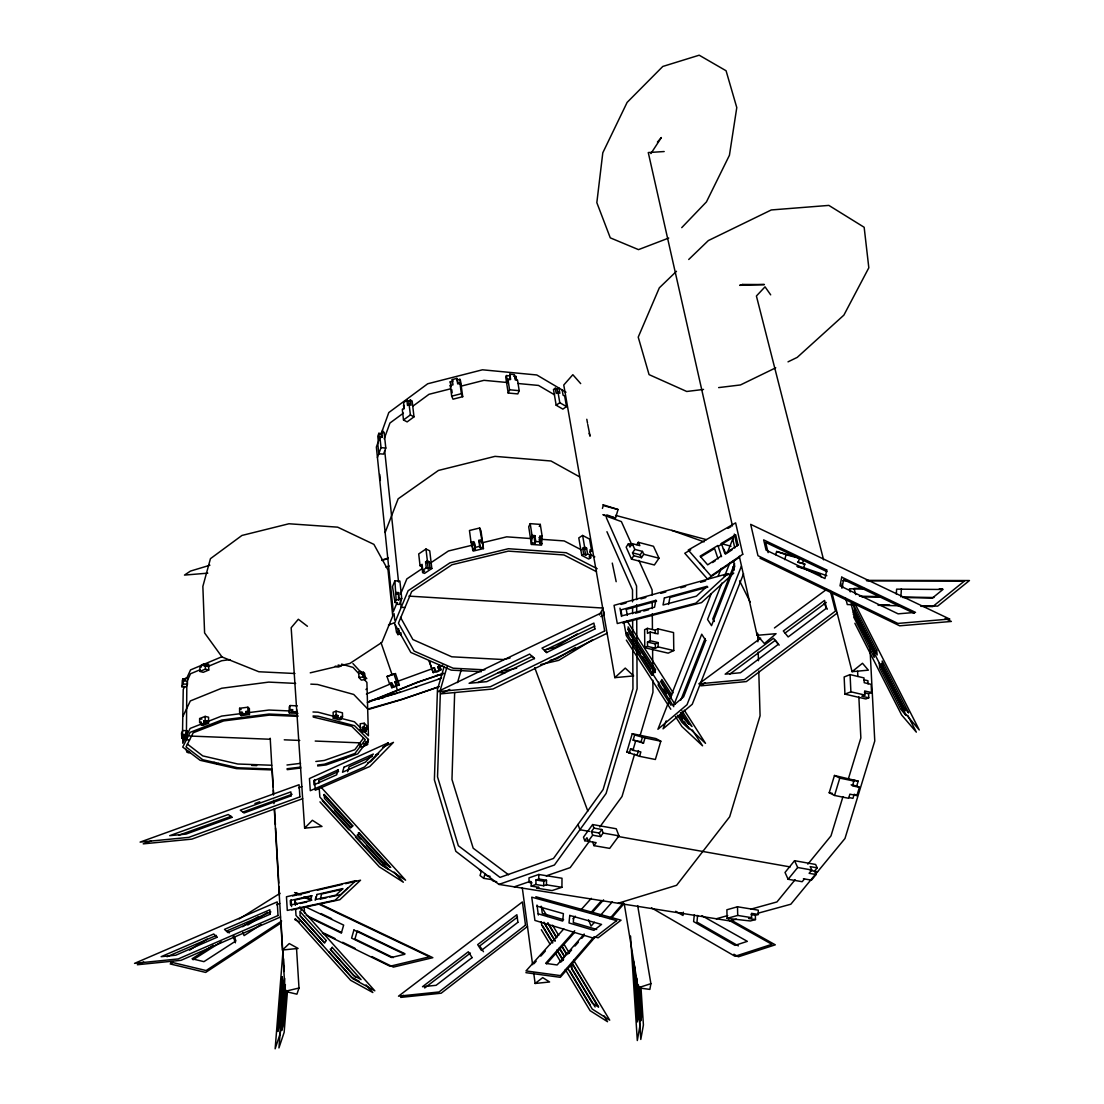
<?xml version="1.0" encoding="UTF-8"?>
<svg xmlns="http://www.w3.org/2000/svg" width="1104" height="1104" viewBox="0 0 1104 1104"><rect width="100%" height="100%" fill="white"/><g stroke="black" fill="none" stroke-linecap="round" stroke-linejoin="round"><path stroke-width="1.5" d="M203.812 722.872L203.826 720.884L206.848 720.788L206.848 722.775L201.149 723.92L201.163 721.933L199.617 722.54L199.631 718.566L205.165 716.386L208.573 717.227L208.546 723.189L203.012 725.356L201.314 724.942L201.314 722.954L199.617 722.54M207.069 663.752L207.055 665.698L204.074 665.781L204.074 663.835L208.753 664.208L208.725 670.045L203.246 672.322L199.879 671.425L199.907 667.534L201.439 666.885L201.439 664.953L204.074 663.835M205.151 720.36L205.165 716.386M199.879 671.425L205.358 669.134L205.385 665.243L207.055 665.698M205.523 723.299L205.523 721.312L206.848 720.788M205.758 666.236L205.758 664.304M186.838 683.404L186.383 739.804L189.584 739.928M190.233 752.597L188.273 752.845L186.797 751.727L186.079 749.243M187.031 736.589L187.073 730.724L182.809 730.544L181.525 733.18L181.829 738.3L185.72 739.197L187.031 736.589L182.45 737.044L181.829 738.3M185.058 679.029L182.947 678.932L182.339 680.271L181.939 686.785L186.148 686.992L187.432 684.218L187.473 678.463L185.375 678.367L185.044 680.947L185.375 678.367M182.45 737.044L183.236 689.503L184.685 686.398M182.947 678.932L182.933 680.851L185.348 680.285M182.822 738.148L182.781 743.213L185.693 737.348M181.939 686.785L183.209 684.011L183.236 680.174M184.589 737.127L184.906 734.546L182.767 734.464M184.892 736.506L184.906 734.546M528.954 882.372L531.272 881.585L531.203 886.112L538.959 887.34L536.627 888.127L552.028 890.583L561.922 887.299L562.005 878.246L538.793 874.478L529.023 877.859L528.954 882.372L532.045 882.869M543.692 885.753L543.748 881.213L546.508 880.274L546.452 884.815L543.692 885.753L535.909 884.511L531.203 886.112M535.909 884.511L535.978 879.971L538.738 879.019L546.508 880.274M538.738 879.019L538.793 874.478M454.655 692.512L451.978 779.493L473.188 848.203L508.53 874.754M896.31 594.09L896.614 589.15L942.926 589.481L932.383 598.051L902.713 597.512M900.892 596.96L901.388 588.708M283.148 949.15L275.144 1048.8L280.292 1033.289L284.694 978.406M283.659 958.893L283.935 971.492L284.335 966.428M284.225 982.588L278.939 1047.917L284.142 1032.378L287.468 991.199M285.37 984.561L281.644 1030.556L283.397 1025.257L286.212 990.316M573.845 916.513L573.266 922.53L596.671 929.444M694.278 914.912L693.616 921.578L735.002 945.383L747.339 941.353L701.937 915.713M697.618 915.437L696.955 922.102L738.355 945.893M683.348 912.18L683.003 915.478L675.676 911.269M637.67 905.611L650.891 983.664L649.856 989.405L638.112 987.818L624.353 904.466M668.569 604.468L669.907 597.485L707.857 587.121M841.91 588.253L843.635 579.628L914.209 613.327M658.895 682.106L658.136 685.225L671.011 705.277M315.137 900.202L315.951 896.862M652.561 672.239L651.788 675.331L626.23 635.531L625.692 632.592M347.65 771.737L349.085 766.769L372.393 756.323M444.139 666.471L437.46 689.586L434.383 779.852L455.814 851.308L498.925 884.414L729.827 920.915L736.409 919.121M447.037 666.788L440.455 689.558L437.529 776.83L458.326 845.719L500.002 877.404L553.49 858.457L603.129 789.512L632.951 688.799L632.647 620.572M457.525 682.603L461.348 669.397M496.717 881.723L493.391 881.185L491.239 879.529L483.69 878.342L484.918 874.161L487.057 875.817L490.079 876.3M602.425 508.406L603.267 505.549L618.033 509.524L615.535 518.052L602.839 514.671M626.81 752.031L632.261 733.677L655.928 738.576L660.813 741.198L655.362 759.497L639.561 756.323L626.81 752.031L629.97 752.666M629.197 753.37L630.508 748.981L633.682 749.63M634.662 734.988L645.012 737.941L643.494 743.102L633.13 740.135L634.662 734.988L632.261 733.677M639.561 756.323L640.858 751.934L632.909 750.334L635.531 741.474M634.593 754.142L622.021 796.495L599.789 826.993M639.906 736.23L652.961 692.249L652.864 680.299M637.146 754.97L638.443 750.596M643.494 743.102L641.065 741.764L642.597 736.63M775.67 554.719L776.636 551.489L795.832 556.844M784.668 559.604L786.131 554.746L776.636 551.489M796.964 566.393L803.602 568.16L804.816 564.13L802.511 563.33L803.326 560.653M829.201 792.755L834.458 775.477L858.194 781.149L856.732 785.965L859.423 787.304L856.897 795.584L849.887 794.162L848.631 798.289L834.527 795.46L829.201 792.755L832.444 793.403M834.527 795.46L839.799 778.113L834.458 775.477M842.945 796.688L830.995 835.866L807.838 864.17M848.41 778.734L860.858 737.927L858.857 696.955M858.194 781.149L851.212 779.7L853.903 781.025L852.426 785.869L859.423 787.304M296.534 948.488L298.991 988.025L296.921 994.18L285.053 991.351L281.175 924.338M381.639 437.46L381.225 433.527L378.838 433.334L377.789 436.259L378.327 441.503M379.169 439.295L376.367 447.065L393.272 611.823L396.929 602.95M377.72 443.201L378.81 453.73L383.571 454.117L385.793 448.045L384.123 432.271L381.749 432.064L382.301 437.308L379.914 437.115L379.39 438.564L378.838 433.334M380.839 434.645L388.801 412.551L427.69 383.778L482.448 369.799L536.792 374.974L565.993 392.21M377.43 457.47L379.127 452.819M384.192 438.854L389.933 423.039L403.402 413.131M378.81 453.73L381.018 447.644L379.914 437.115M385.13 532.542L398.158 498.815L438.44 470.442L495.006 456.366L551.006 461.003L579.434 476.749M741.405 566.186L687.019 704.711L657.915 729.289L711.169 593.869M743.572 573.707L692.263 704.255L663.062 728.833L666.209 720.871M718.069 576.343L721.202 568.367M727.467 552.442L733.732 536.503M721.878 583.064L707.554 619.441L711.528 625.637L734.753 566.366L733.456 560.542M724.997 575.143L729.992 562.488M680.809 700.046L705.083 638.512M734.615 563.647L712.77 619.013L714.371 621.483M394.887 580.773L392.513 586.624L394.997 602.508L397.509 602.66L396.833 604.288L399.344 604.44L401.746 598.63L399.896 581.09L394.887 580.773L396.143 599.72L394.997 602.508M396.143 599.72L398.654 599.872L398.613 592.6L396.101 592.448M400.6 594.049L406.838 578.924L422.087 568.67M398.654 599.872L398.613 592.6M509.123 375.815L506.446 375.553L505.756 377.182L508.185 393.024L517.804 393.907L519.197 390.678L517.528 380.107L515.237 379.886L514.423 374.629L509.813 374.187L509.731 379.762M509.813 374.187L510.628 379.445L507.937 379.196L507.247 380.825L506.446 375.553M508.185 393.024L509.565 389.781L507.937 379.196M515.32 378.079L516.01 376.464L513.733 376.243M186.88 677.897L190.55 669.907L221.711 656.825M186.838 681.72L190.523 673.757L199.879 669.852M530.21 523.655L528.719 526.787L531.424 544.438L541.54 545.155L542.133 536.144L540.284 524.4L530.21 523.655L532.018 535.412L531.424 544.438M183.002 716.206L190.33 700.943L221.683 688.247L268.727 682.106L295.651 683.404M532.183 542.892L535.012 543.085L534.101 537.179L534.86 535.619L532.018 535.412M539.276 526.47L540.284 524.4M535.012 543.085L535.771 541.54L534.86 535.619M542.312 543.596L539.884 543.43L540.656 541.885L539.718 535.964L542.133 536.144M185.776 733.346L187.073 730.724M186.424 735.885L190.136 728.419L201.176 724.1M599.389 614.942L603.198 608.069L408.894 596.105M326.094 940.594L324.604 943.078L300.205 915.823L299.929 911.407L326.191 940.511M297.293 705.856L290.104 705.539L289.234 706.933L289.317 712.936L297.942 713.322M289.317 712.936L290.104 705.539M289.745 712.246L292.174 712.356L292.574 709.651L290.159 709.541M292.174 712.356L292.574 709.651M296.327 712.535L296.728 709.831M650.905 153.566L661.365 137.531L657.418 142.112M632.992 544.921L628.424 543.734L626.147 547.129L631.502 559.121L654.368 564.986L658.991 558.21L653.485 546.273L638.333 542.312L636.815 544.576M638.333 542.312L639.851 545.638L632.206 543.651L629.929 547.073L628.424 543.734M634.814 549.419L642.459 551.393L643.77 554.277L641.465 557.686L633.793 555.712L632.509 552.842L634.814 549.419L632.206 543.651M631.502 559.121L633.793 555.712M641.465 557.686L640.154 554.815L642.459 551.393M365.99 689.6L366.528 688.841M592.627 824.55L583.478 837.163L584.761 840.724L596.16 842.656L593.966 845.65L609.698 848.369L618.944 835.852L616.253 828.773L592.627 824.55L593.938 828.097L591.358 831.643L592.669 835.204L588.253 841.276L586.942 837.715L584.761 840.724M589.853 840.627L570.175 867.634L546.204 875.858M592.669 835.204L600.59 836.597L599.279 833.051L601.859 829.504L593.938 828.097M600.59 836.597L603.184 833.051L601.859 829.504M363.437 738.217L354.839 749.685L324.328 760.449L315.841 761.484M368.06 741.833L366.031 741.75L365.548 744.372L367.563 744.441L367.977 739.28M367.563 744.441L364.168 746.18L364.113 744.275M803.408 878.784L811.468 880.136L816.091 874.534L814.504 871.125L817.195 867.854L815.608 864.46L794.563 860.692L785.027 872.45L788.118 879.267L802.18 881.71L804.471 878.922M788.118 879.267L797.695 867.509L811.785 870.007L809.094 873.305L816.091 874.534M795.101 879.75L776.954 901.94L750.706 909.213M594.131 936.716L560.459 975.605L526.001 970.927L563.813 928.892M609.836 918.569L623.305 903.017M595.042 937.158L560.308 977.316L525.904 972.665M611.851 917.728L624.188 903.472M561.494 961.529L563.744 958.948M568.243 953.801L571.624 949.923M574.991 946.059L578.372 942.195M581.753 938.331L584.002 935.75M584.182 934.012L557.134 964.965L545.624 963.364L574.701 930.741M594.435 922.282L591.095 926.104L588.529 919.825M599.996 915.92L612.223 901.927M546.604 963.847L574.535 932.494M592.558 912.249L603.598 899.857M590.557 912.967L601.597 900.574M572.99 918.707L575.281 916.168M581.008 909.793L591.316 898.325M533.922 963.751L536.199 961.211M540.781 956.119L545.362 951.027M433.223 672.626L429.277 661.31L433.223 672.626L440.951 669.838L439.847 665.822L437.833 666.678L439.157 670.445L437.833 666.678M416.87 686.881L415.394 687.254M435.763 671.439C432.713 660.882 434.162 676.876 439.378 670.211M440.951 669.838L439.033 665.229M681.734 227.645L706.436 201.908L729.427 155.291L736.782 107.585L726.073 70.753L699.191 55.2L662.786 66.461L627.113 102.41L602.798 152.794L596.836 202.653L610.277 237.843L638.498 249.628L668.734 238.05M304.635 828.166L312.363 820.272L321.995 826.468L304.635 828.166L291.166 627.734L298.328 619.261L307.436 626.272M676.476 271.294L659.323 287.84L638.222 337.134L649.069 374.615L686.729 391.478L703.524 389.436M688.73 259.481L708.34 240.575L771.296 209.953L828.856 205.399L864.156 227.272L868.82 267.789L843.884 315.123L797.226 357.379L788.021 361.85M347.539 888.127L340.625 894.654L329.696 897.028M282.458 950.02L289.276 943.561L298.08 948.433L282.458 950.02L274.289 808.832M614.845 677.649L625.25 668.086L633.599 675.91L614.845 677.649L563.758 385.006L572.838 374.711L580.69 383.612M852.081 671.674L862.486 663.269L868.351 670.156L852.081 671.674L831.671 591.537M527.477 926.463L441.172 993.214L400.724 997.395L403.443 995.325M535.123 983.471L542.726 977.62L549.599 981.98L535.123 983.471L533.756 973.231M424.681 987.97L470.414 953.042M517.528 917.079L479.743 945.935L483.455 951.717M837.163 613.12L746.359 681.568L700.833 685.832L704.987 682.755M729.827 674.089L775.325 640.306L779.203 645.109M785.137 633.006L826.275 602.453M408.701 401.221L406.907 400.241L403.609 402.67L404.216 407.942L402.298 409.363L403.498 419.962L407.114 421.894L414 416.857L412.137 400.987L410.343 400.007L408.701 401.221L410.398 414.911L414 416.857M760.684 638.126L698.832 683.859L744.455 679.609L835.452 611.092L830.222 590.474M774.428 627.969L826.661 589.343M412.827 406.203L429.001 394.307L450.653 388.801M403.498 419.962L410.398 414.911M557.837 393.259L557.161 389.339L555.284 388.235L553.49 389.505L556.168 405.223L562.874 409.115L566.504 406.603L564.668 396.115L563.081 395.177L562.171 389.96M557.161 389.339L558.969 388.07L559.866 393.286L557.989 392.182L556.181 393.452L555.284 388.235M556.168 405.223L559.797 402.698L557.989 392.182M739.514 557.189L707.526 579.048L684.77 553.256L690.731 549.82M425.978 549.005L418.706 553.946L420.044 565.703L421.935 566.6L422.611 572.521L424.502 573.418L431.83 568.519L429.746 550.841L425.978 549.005L427.358 560.791L429.249 561.688L429.939 567.622L431.83 568.519M420.044 565.703L422.087 564.323L422.763 570.244L424.654 571.154L422.611 572.521M429.939 567.622L428.186 568.795L426.296 567.884L425.606 561.964L427.358 560.791M425.606 561.964L427.496 562.874L429.249 561.688M430.408 563.081L448.431 550.979L473.395 544.921M422.763 570.244L426.296 567.884M281.644 921.053L206.131 970.54L170.609 962.039M281.092 922.916L205.675 972.417L170.209 963.958L173.121 962.122M712.535 562.557L715.295 560.749M725.507 554.07L732.131 549.751M721.395 555.905L707.678 564.848L700.115 556.181L717.917 545.473L721.533 556.664M261.234 924.503L244.081 935.626L242.921 932.425M589.688 551.959L591.606 550.73L589.577 539.111L582.622 535.44L578.786 537.91L581.78 555.409L588.763 559.038L590.695 557.81L590.185 554.884M587.604 553.973L585.672 555.202L583.699 554.18L582.705 548.315L584.623 547.087L586.583 548.108L587.604 553.973L590.957 555.712L589.025 556.94L590.695 557.81M582.705 548.315L584.665 549.337L586.583 548.108M581.78 555.409L583.699 554.18M193.076 959.776L221.255 941.864M247.738 925.028L267.43 912.511M213.265 945.341L192.096 958.783L203.936 961.653L235.911 940.925L234.186 936.054M242.618 926.711L258.115 916.886M189.571 950.13L207.083 939.131M239.182 918.97L280.043 893.302M577.199 633.958L555.174 647.427L545.141 649.773M575.432 647.537L556.94 658.757L550.234 660.316M592.613 639.796L558.721 660.344L540.767 664.525M700.819 556.844L714.592 548.536L718.055 558.941M718.111 546.411L732.476 537.745L734.781 548.012M727.964 528.388L730.945 526.677M607.103 633.254L493.005 688.979L440.496 693.864L449.742 689.407M647.386 628.355L644.639 629.694L644.764 647.717L668.182 653.154L673.785 650.546L673.55 632.564L657.998 628.866L655.21 630.205L647.386 628.355L647.427 633.392L650.201 632.054L658.039 633.903L657.998 628.866M775.739 367.811L740.453 384.951L718.635 387.601M478.018 682.534L532.238 656.356L534.557 658.564M594.808 626.12L544.548 650.408L546.853 652.602M600.852 616.598L603.929 615.107M647.524 646.392L647.496 642.073L650.27 640.748L658.122 642.583L658.163 646.903L655.376 648.227L647.524 646.392L644.764 647.717M647.496 642.073L655.334 643.908L658.122 642.583M366.418 694.071L392.32 683.155L389.602 684.025L386.993 676.49L395.453 673.578L399.372 684.88L391.699 687.668L390.402 683.9L389.602 684.025M367.48 702.241L416.87 682.41L443.794 673.247M367.494 702.613L417.34 682.493L442.676 673.854M378.962 698.735L377.954 699.191L379.334 698.791M383.129 697.507L382.122 697.976L383.737 697.493M382.619 747.256L393.466 742.357L369.771 766.48L315.289 790.229L314.53 779.59M338.597 771.461L318.739 780.362L318.932 783.012M375.498 754.929L378.603 753.535L370.709 761.608L367.632 762.961M280.54 916.969L181.042 960.314L137.365 964.744L143.699 962.012M276.593 904.728L279.754 903.376M166.98 956.74L216.384 935.419M270.866 911.904L227.134 930.782L229.397 932.921M204.074 665.781L205.385 665.243M207.676 666.595L221.711 660.73L230.06 659.612M850.08 674.599L844.146 676.973L844.946 694.126L865.798 698.956L868.779 697.811L868.572 693.726L871.567 692.567L871.139 684.342L864.225 682.7L863.977 677.911L850.08 674.599L850.894 691.808L844.946 694.126M388.456 625.099L394.418 622.725M207.483 721.63L221.669 716.068L241.942 713.488M201.314 724.942L202.86 724.334L201.149 723.92M395.453 673.578L386.993 676.49M394.846 682.01L395.632 681.872L396.929 685.639L396.143 685.777L394.846 682.01L396.488 681.361L397.274 681.237L398.585 685.004L399.372 684.88M394.763 682.382L431.664 668.941M391.534 683.279L392.845 687.061L396.143 685.777M871.567 692.567L864.639 690.952L864.846 695.051L861.851 696.21L868.779 697.811M438.398 679.057L441.586 677.828M336.058 711.142L333.132 712.246L333.256 718.18L339.646 719.863L341.122 719.325L341.067 717.338L342.544 716.8L342.447 712.839L336.058 711.142L336.154 715.116L334.678 715.654L334.719 717.641L333.256 718.18M334.678 715.654L337.948 715.585L337.99 717.572L334.719 717.641M217.212 763.899L218.523 763.416M302.662 798.689L191.834 839.137L143.23 843.856L151.317 840.944M254.914 803.519L259.757 801.766M298.604 787.732L301.847 786.559M179.083 835.162L231.219 816.298M243.184 811.964L292.077 794.287M343.344 758.793L346.007 757.855M498.925 884.414L554.429 865.012L606.082 793.486L637.105 688.772L636.732 618.53M438.053 687.171L401.649 699.619L368.722 709.361M514.257 886.829L530.237 881.351M399.234 692.622L438.799 679.126M439.24 686.578L402.615 699.094L367.715 709.085M432.119 668.624L434.438 667.672M437.984 666.788L442.745 665.174M381.639 560.17L388.194 558.017M381.929 560.501L388.235 558.431M385.876 567.07L389.146 565.993M638.112 987.818L650.891 983.664M618.13 903.251L676.614 885.298L729.675 816.767L760.076 715.792L758.765 671.053M209.912 565.234L190.468 571.085L184.478 575.087L207.787 573.155M369.978 700.93L400.186 692.098M374.518 699.867L397.578 693.105M737.5 906.784L726.887 909.765L727.081 918.362L750.32 920.971L755.467 919.577L755.357 915.271L758.365 914.457L758.241 910.151L737.5 906.784L737.707 915.437L727.081 918.362M621.041 604.412L626.009 603.032M640.927 598.879L645.895 597.499M660.813 593.359L665.781 591.979M680.699 587.825L685.667 586.445M700.585 582.305L705.553 580.911M723.782 575.846L733.732 573.086L701.509 602.632L622.656 623.056M716.248 918.776L727.729 915.589M656.59 601.128L626.244 609.408L627.334 615.356M757.841 913.256L790.823 904.231L844.974 838.502L874.768 740.991L869.759 643.991L853.171 613.962M758.365 914.457L751.465 913.339L751.589 917.659L748.581 918.473L755.467 919.577M635.504 613.189L640.417 611.906M643.687 611.036L648.6 609.739M457.58 379.9L459.885 379.307L460.534 380.825L462.7 396.709L453.013 399.179L451.688 396.157L450.28 385.531L452.985 384.841L452.281 379.569L456.918 378.382L458.119 383.861M450.28 385.531L450.943 387.049L450.239 381.777L452.944 381.087L452.281 379.569M459.885 379.307L460.603 384.592L459.954 383.074L457.636 383.668L456.918 378.382M460.644 386.262L483.98 380.328L507.84 382.564M451.688 396.157L461.389 393.686L462.7 396.709M479.674 528.002L469.462 530.5L471.022 542.299L473.174 551.089L483.428 548.605L481.013 530.9L479.674 528.002L483.428 548.605M471.022 542.299L473.892 541.595L475.369 548.964L472.498 549.668M482.765 547.184L480.309 547.777L479.633 546.342L478.832 540.408L481.275 539.801M471.712 543.734L474.582 543.03L475.369 548.964M478.832 540.408L479.509 541.843L481.951 541.25M481.73 542.892L506.695 536.834L532.073 538.642M474.692 547.543L479.633 546.342M285.053 991.351L298.991 988.025M395.246 625.126L396.529 632.15L398.944 631.571L398.654 628.673M396.529 632.15L397.909 634.593L400.338 634.013L401.138 635.435L400.835 632.551M310.238 672.833L349.913 663.421L381.887 642.431L392.734 615.991L388.028 570.037L373.897 544.369L337.658 527.16L288.931 523.765L241.942 535.454L210.45 558.665L202.86 586.403L204.599 632.937L222.028 656.977L258.86 671.756L294.961 673.509M510.048 657.984L503.355 659.543L451.757 656.797L412.882 639.547L400.517 617.384M516.672 668.141L504.914 670.873L501.575 670.708M292.588 895.951L309.161 892.101M317.455 890.183L342.309 884.428M345.635 883.655L360.539 880.205L339.825 899.732L291.773 909.958M311.383 896.338L294.782 900.105L295.058 904.562M342.668 889.231L321.568 894.019L320.339 899.07L326.577 897.704M300.081 903.472L306.774 902.009M398.558 689.71L397.371 689.917L395.812 685.391M392.845 687.061L393.631 686.923L392.762 684.411M391.699 687.668L392.5 687.53L390.816 682.686M435.928 675.62L442.594 674.516M360.787 671.494L358.772 671.756L358.924 677.47L361.367 680.092L365.383 679.567L364.637 673.233L360.787 671.494L361.519 674.13L361.463 672.226M360.842 673.399L363.533 673.868L363.478 671.963M358.924 677.47L362.968 676.945L365.383 679.567M239.596 708.285L247.903 707.222L249.394 708.533L249.421 714.536L241.114 715.599L239.609 712.287L239.596 708.285L241.1 709.596M239.609 712.287L242.687 712.646L240.355 712.936M248.676 713.888L245.944 713.488L245.944 711.487L248.676 711.887L249.421 714.536M245.944 711.487L248.676 711.887M248.704 712.618L268.976 710.038L289.289 710.935M241.928 711.997L241.942 713.998L245.944 713.488M240.368 714.95L242.687 714.647L241.942 713.998M364.844 731.773L364.251 731.193L366.293 730.945L366.238 728.999L366.818 729.578L366.707 725.701L364.265 723.23L360.194 723.741L360.346 729.578L362.802 732.021L364.844 731.773L364.789 729.827M365.12 729.758L363.078 730.02L362.333 727.37L364.375 727.122L366.293 730.945M362.333 727.37L365.065 727.812M360.346 729.578L362.388 729.33M186.797 751.727L188.77 751.479M286.985 765.003L300.564 763.347M287.026 768.743L300.619 767.087M317.607 765.031L324.41 764.203L354.936 753.48L365.3 739.763L351.734 726.363L313.205 717.048M287.219 769.654L300.743 768.011M317.662 765.969L326.122 764.948L357.765 753.839L368.557 739.625L354.563 725.728L318.145 716.206L313.053 715.972M757.123 635.297L776.071 633.696L764.382 643.535L757.123 635.297L739.294 556.237M664.18 151.538L648.269 152.559L732.463 525.959M866.35 580.373L969.45 580.538L937.641 606.137L923.924 605.82M842.849 580.759L847.982 580.773M866.833 580.801L964.482 580.994L932.756 606.593L920.791 606.303M863.99 588.446L854.054 588.377L855.697 594.601M939.228 588.984L942.678 588.998M864.28 588.901L849.431 588.791L850.246 591.91M859.478 596.215L879.791 596.574M902.548 596.988L933.956 597.54M861.589 596.767L881.834 597.126M881.075 604.826L889.645 605.02M857.546 604.813L847.292 604.564L845.65 598.216M878.066 605.296L900.284 605.82M271.708 765.251L237.802 764.009L202.75 755.895L187.349 744.055M251.671 765.431L256.735 765.624M271.75 768.991L237.802 767.777L202.736 759.718L186.038 746.953L193.2 732.766L223.643 720.926L269.252 715.13L297.997 716.386M271.984 769.916L236.463 768.632L200.114 760.297L182.74 747.091L190.109 732.366L221.669 720.07L269.003 714.053L297.804 715.309M182.464 735.085L184.603 735.181M365.493 742.454L367.508 742.537M189.612 736.023L270.48 739.266M284.252 739.818L299.736 740.439M315.22 741.06L359.959 742.854L360.07 746.69L363.106 746.801M364.044 743.572L366.086 743.654M289.717 710.245L292.146 710.341M312.984 711.983L318.062 712.204L334.609 716.565M292.601 711.652L296.755 711.832M310.804 684.135L317.538 684.466L353.735 694.457L367.673 708.934M183.209 684.011L187.432 684.218M484.877 669.852L453.137 668.21L414.124 651.084L398.434 623.167L411.682 591.565L451.991 564.737L508.351 551.117L563.965 554.953L596.546 571.706M481.399 671.687L451.246 670.142L410.812 652.436L394.473 623.512L408.121 590.737L449.908 562.861L508.42 548.716L566.159 552.718L597.181 568.726M498.152 672.543L504.859 672.888M404.989 607.531L401.221 607.31L400.324 598.92M395.536 593.842L398.047 594.007M399.234 598.478L401.746 598.63M531.272 536.972L534.101 537.179M538.959 537.524L541.374 537.689M540.518 539.235L564.199 540.932L581.035 549.682M535.771 541.54L540.656 541.885M381.018 447.644L385.793 448.045M518.066 383.516L538.517 385.434L554.636 394.873M509.565 389.781L519.197 390.678M546.452 884.815L561.922 887.299M737.707 915.437L751.589 917.659M535.978 879.971L543.748 881.213M751.217 914.609L755.357 915.271M603.184 833.051L618.944 835.852M589.412 831.409L579.917 829.725L577.985 824.426M591.358 831.643L599.279 833.051M617.495 836.377L790.188 866.93M810.308 870.394L817.553 871.774M817.195 867.854L810.198 866.612L811.785 870.007M848.755 797.502L852.95 798.344L854.206 794.231L856.897 795.584M633.13 740.135L641.065 741.764M851.129 784.82L856.732 785.965M645.012 737.941L660.813 741.198M839.799 778.113L853.903 781.025M213.928 762.367L215.446 762.712M658.163 646.903L673.785 650.546M850.894 691.808L864.846 695.051M864.418 692.76L868.572 693.726M863.77 679.747L867.91 680.726L868.075 683.914M203.826 720.884L205.523 721.312M206.848 722.775L208.546 723.189M199.631 718.566L201.908 719.132M643.77 554.277L658.991 558.21M632.509 552.842L640.154 554.815M341.122 719.325L339.59 718.925L341.067 718.373L341.012 716.399L342.544 716.8M336.154 715.116L337.948 715.585M337.99 717.572L354.453 721.795L360.29 727.619M797.571 562.005L802.511 563.33M804.816 564.13L798.206 562.364L799.42 558.32L786.131 554.746M615.577 515.375L706.353 539.621M721.174 543.582L731.055 546.232M602.839 504.694L618.033 509.524M205.358 669.134L208.725 670.045M535.84 896.752L621.041 920.184L598.092 937.834L594.821 936.841M537.137 906.205L563.399 913.643L562.681 921.081L538.186 913.808M338.169 664.994L341.329 665.905L338.417 667.037L335.257 666.14M341.578 664.111L353.032 667.409L358.814 673.647M563.62 919.687L542.312 913.394L541.471 907.309M802.732 567.318L826.827 575.695M797.571 566.6L819.913 574.384L821.555 577.392M671.784 530.389L704.117 541.871M606.883 514.919L615.535 518.052M604.081 515.32L621.386 521.599L631.861 544.865M945.148 618.502L951.358 621.455L899.677 625.816L760.007 558.182M827.103 571.72L765.693 542.395L768.108 552.621M296.341 892.75L300.992 894.971M305.642 897.179L311.852 900.133M319.608 903.817L432.837 957.679L393.369 967.104L371.855 956.575M294.561 892.57L299.212 894.792M303.862 897L310.072 899.953M317.828 903.652L429.539 956.809L390.029 966.248L322.396 933.115M320.933 913.532L331.655 918.68M404.906 953.718L357.268 930.92L354.936 938.993L393.217 957.623M305.325 906.757L343.661 925.111L341.329 933.101L309.01 917.355M306.194 915.271L341.591 932.494M324.217 933.253L334.967 938.51M342.654 942.278L354.95 948.295M294.727 919.563L299.35 921.826M590.212 554.456L594.794 556.858M591.606 550.73L589.95 549.861L590.957 555.712M359.09 981.318L351.569 977.164L328.702 951.662M630.508 748.981L632.909 750.334M731.731 920.446L775.284 944.817L738.41 956.795L733.925 954.215M728.405 919.922L771.931 944.306L735.043 956.299L651.512 907.874M680.478 912.635L683.404 914.319M559.797 402.698L566.504 406.603M479.453 869.966L481.261 871.36L480.047 875.513L483.69 878.342M363.782 731.11L368.446 735.775L366.901 682.382L364.582 679.885M352.935 663.573L361.022 672.35M363.326 674.848L366.79 678.615M323.693 794.825L352.549 826.496M358.317 832.83L389.477 867.026M394.1 872.091L403.333 882.22L379.265 866.819L319.967 801.877M334.526 810.433L350.506 827.931M357.103 835.162L360.594 838.985M366.39 845.347L388.456 869.524L380.287 864.266L355.46 837.039M322.258 800.607L348.85 829.78M321.292 787.456L405.582 880.178L381.515 864.708L319.856 797.033L319.194 787.952M300.247 915.809L324.134 942.402M330.193 949.15L355.764 977.606M366.017 984.906L372.835 992.524L350.644 980.311L295.182 918.556M298.259 917.7L322.63 944.886M297.431 904.369L295.154 901.83L295.361 905.225M299.708 906.922L374.822 990.826L352.631 978.572L296.01 915.409L295.582 908.62M699.936 563.04L704.255 567.967M770.689 294.851L765.044 286.833L756.406 295.996L823.584 559.811M671.894 695.161L661.848 679.471L661.089 682.589L674.889 704.117M681.955 710.838L692.015 726.515L685.004 719.918L680.409 712.729M627.679 629.197L655.417 672.391M660.965 681.03L671.122 696.859M681.292 712.701L688.689 724.21M692.387 729.979L702.558 745.807L681.899 726.542L675.413 716.455M626.989 632.482L628.811 635.324M631.557 639.575L635.2 645.26M637.036 648.103L640.679 653.789M642.514 656.618L650.725 669.41M663.463 689.213L666.209 693.478M679.926 714.812L682.658 719.077M684.494 721.919L689.062 729.026L682.037 722.458L677.442 715.295M673.757 706.67L625.568 631.557L623.774 621.676M679.305 715.337L684.866 724.003L705.511 743.351L684.245 710.148M626.327 640.099L670.79 709.251M626.906 620.655L673.15 692.829M547.929 922.792L556.83 937.558M562.157 946.418L566.614 953.801M571.955 962.66L598.644 1006.945M603.971 1015.804L607.531 1021.711L590.102 1010.684L565.276 969.45M547.846 923.344L556.444 937.627M561.605 946.197L566.766 954.767M543.982 922.213L555.16 940.746M559.452 947.881L564.613 956.437M570.892 966.842L595.111 1006.986M541.333 929.706L550.192 944.431M555.519 953.263L560.846 962.095M541.139 906.218L547.294 916.444M552.566 925.221L558.721 935.433M563.992 944.21L569.264 952.973M573.666 960.273L609.712 1020.165L592.282 1009.097L567.442 967.794M544.589 923.758L554.995 941.077M559.328 948.295L564.544 956.947M542.437 925.483L552.842 942.775M558.914 952.862L562.378 958.617M569.54 970.526L590.06 1004.654M552.359 942.719L541.705 925.028L541.25 921.716M556.789 950.102L562.999 960.425M398.268 630.356L398.944 631.571M824.081 603.419L827.227 609.242M855.503 604.73L919.259 729.965L904.576 712.701L853.13 611.671L851.074 603.75M854.165 610.222L875.927 652.892M881.365 663.559L905.446 710.81M907.778 715.392L916.334 732.145L901.623 714.964L854.869 623.291M853.199 612.237L873.775 652.561L874.216 657.294L853.682 616.984M723.506 548.757L725.811 553.339M732.683 567.097L734.215 570.147M739.57 580.842L750.265 602.232M794.563 860.692L797.695 867.509M638.843 560.377L652.105 589.84L652.147 594.959M606.303 517.597L636.566 585.976L636.635 599.679M606.938 531.7L632.509 589.881L632.551 601.818M450.239 381.777L450.901 383.281M612.278 563.095L616.17 581.698M534.709 667.603L587.825 811.123M592.669 842.09L593.966 845.65M587.742 424.433L590.102 436.177L589.081 433.334M233.11 936.316L235.414 942.802M393.866 673.826L396.488 681.361M380.977 642.569L392.003 674.42M841.952 583.933L842.78 587.107M734.298 534.074L737.017 546.149M586.804 419.272L587.507 423.149M619.979 608.18L621.469 616.446M603.764 611.34L604.343 614.624M582.622 535.44L584.623 547.087M584.665 549.337L585.672 555.202M516.01 376.464L516.631 380.411M539.194 539L539.884 543.43M536.986 905.059L538.352 915.037M459.954 383.074L461.389 393.686M479.509 541.843L480.309 547.777M522.302 887.851L532.611 964.689M451.743 389.643L452.171 392.817M472.319 544.645L472.954 549.488M410.343 400.007L410.964 405.278L409.156 404.299L407.514 405.513L406.907 400.241M427.496 562.874L428.186 568.795M403.498 405.058L403.954 409.018M382.522 429.98L382.84 432.975M384.703 450.722L398.544 581.987M397.619 631.695L397.909 634.593M379.762 474.485L380.369 480.447M394.059 613.589L394.735 620.186M304.166 906.977L304.566 913.008M640.969 987.362L643.411 1024.981L640.789 1039.444L637.256 984.589M639.782 987.293L641.631 1015.887L640.762 1020.827L638.443 985.003M636.76 978.268L639.878 1026.099L637.312 1040.534L630.536 936.054M300.923 907.571L301.116 910.593M291.139 899.732L291.566 906.55M272.315 771.406L273.212 786.876M273.419 790.312L273.613 793.748M274.51 809.204L275.407 824.674M275.6 828.11L278.788 883.103M278.981 886.54L279.478 895.123M270.204 738.245L273.488 795.059M273.792 800.221L273.985 803.671M857.601 671.329L857.849 676.462M757.648 633.185L757.896 641.797M758.2 652.119L758.462 660.716M362.857 673.136L362.968 676.945M364.265 723.23L364.375 727.122M363.023 728.06L363.078 730.02M336.472 716.123L336.513 718.111M655.21 630.205L655.252 633.572M655.334 643.908L655.376 648.227M652.202 601.79L652.257 608.621M652.298 613.741L652.436 629.101M652.588 647.882L652.823 675.179M650.201 632.054L650.27 640.748M636.663 604.826L636.704 611.671M632.578 606.938L632.606 613.755M247.903 707.222L247.931 711.224M246.689 712.135L246.689 714.136M241.114 712.591L241.114 715.599M282.21 976.971L277.822 1031.453L279.56 1026.154L283.024 982.919L282.21 976.971M572.189 963.751L571.706 968.87L592.241 1003.053L598.147 1006.834L572.189 963.751M569.761 915.437L569.029 922.958L593.911 930.341L601.542 924.421L569.761 915.437M638.112 1017.005L637.256 1021.945L633.282 960.577L634.938 968.277L638.112 1017.005M655.873 600.314L654.548 607.214L621.952 615.839L620.876 609.891L655.873 600.314M664.373 597.982L663.035 604.978L696.417 596.146L707.112 586.279L664.373 597.982M841.745 577.171L840.006 585.81L898.104 613.838L915.52 612.389L841.745 577.171M826.73 569.995L824.964 578.551L766.079 550.123L763.664 539.897L826.73 569.995M311.783 895.661L310.555 900.657L290.559 905.004L290.283 900.56L311.783 895.661M316.972 894.475L315.73 899.525L335.947 895.123L342.833 888.582L316.972 894.475M655.5 669.59L654.741 672.667L629.17 632.771L628.093 626.865L655.5 669.59M338.086 769.902L336.665 774.815L314.019 784.806L313.743 780.845L338.086 769.902M343.965 767.252L342.53 772.234L365.479 762.105L373.345 754.046L343.965 767.252M353.929 930.023L351.596 938.096L391.423 957.499L404.657 954.311L353.929 930.023M705.704 640.499L683.611 696.845L673.757 705.235L701.73 634.22L705.704 640.499M332.166 947.356L330.676 949.854L353.542 975.412L361.077 979.593L332.166 947.356M359.338 832.982L357.696 834.859L382.522 862.155L390.706 867.427L359.338 832.982M352.728 825.737L351.086 827.586L324.479 798.33L324.176 794.383L352.728 825.737M388.153 742.854L364.541 766.976L310.293 790.712L309.451 778.541L388.153 742.854M355.792 880.675L335.147 900.202L287.288 910.414L286.46 896.779L355.792 880.675M727.964 573.597L695.837 603.157L617.288 623.539L614.045 605.351L727.964 573.597M525.504 925.152L439.019 991.972L398.516 996.167L522.399 901.927L525.504 925.152M472.084 957.61L436.108 985.306L422.501 986.714L468.344 951.758L472.084 957.61M517.886 922.309L481.399 950.42L477.673 944.638L516.893 914.719L517.886 922.309M616.667 920.626L593.773 938.276L534.916 920.432L531.742 897.166L616.667 920.626M778.361 644.294L740.453 672.75L725.135 674.171L773.49 638.291L778.361 644.294M826.51 608.166L788.159 636.939L783.316 630.991L824.564 600.397L826.51 608.166M742.757 554.263L710.962 575.943L688.234 550.027L735.637 522.868L742.757 554.263M738.024 545.072L724.859 553.642L721.423 543.375L735.706 534.791L738.024 545.072M534.295 658.522L486.767 681.651L469.09 683.293L529.644 654.079L534.295 658.522M594.918 629.004L546.618 652.519L541.995 648.117L593.897 623.084L594.918 629.004M604.675 630.95L490.314 686.743L437.681 691.642L601.528 612.789L604.675 630.95M217.143 937.241L175.84 955.195L161.129 956.685L213.734 933.998L217.143 937.241M270.121 914.222L227.893 932.576L224.498 929.361L269.887 909.779L270.121 914.222M278.015 915.533L178.296 958.921L134.55 963.364L277.228 901.913L278.015 915.533M299.874 796.881L188.798 837.37L140.111 842.104L299.074 784.737L299.874 796.881M232.088 817.333L186.065 834.086L169.699 835.673L228.293 814.504L232.088 817.333M291.111 795.846L244.053 812.986L240.286 810.17L290.863 791.885L291.111 795.846M742.619 284.459L739.68 285.329L764.396 284.542L742.619 284.459M949.661 619.054L897.869 623.429L757.965 555.698L750.692 524.359L949.661 619.054M905.597 714.923L900.602 709.058L879.736 668.127L879.267 663.338L905.597 714.923M908.523 712.701L903.541 706.808L882.676 665.795L882.193 660.992L908.523 712.701M876.686 650.201L853.061 603.819L855.076 611.561L877.156 654.948L876.686 650.201"/></g></svg>
